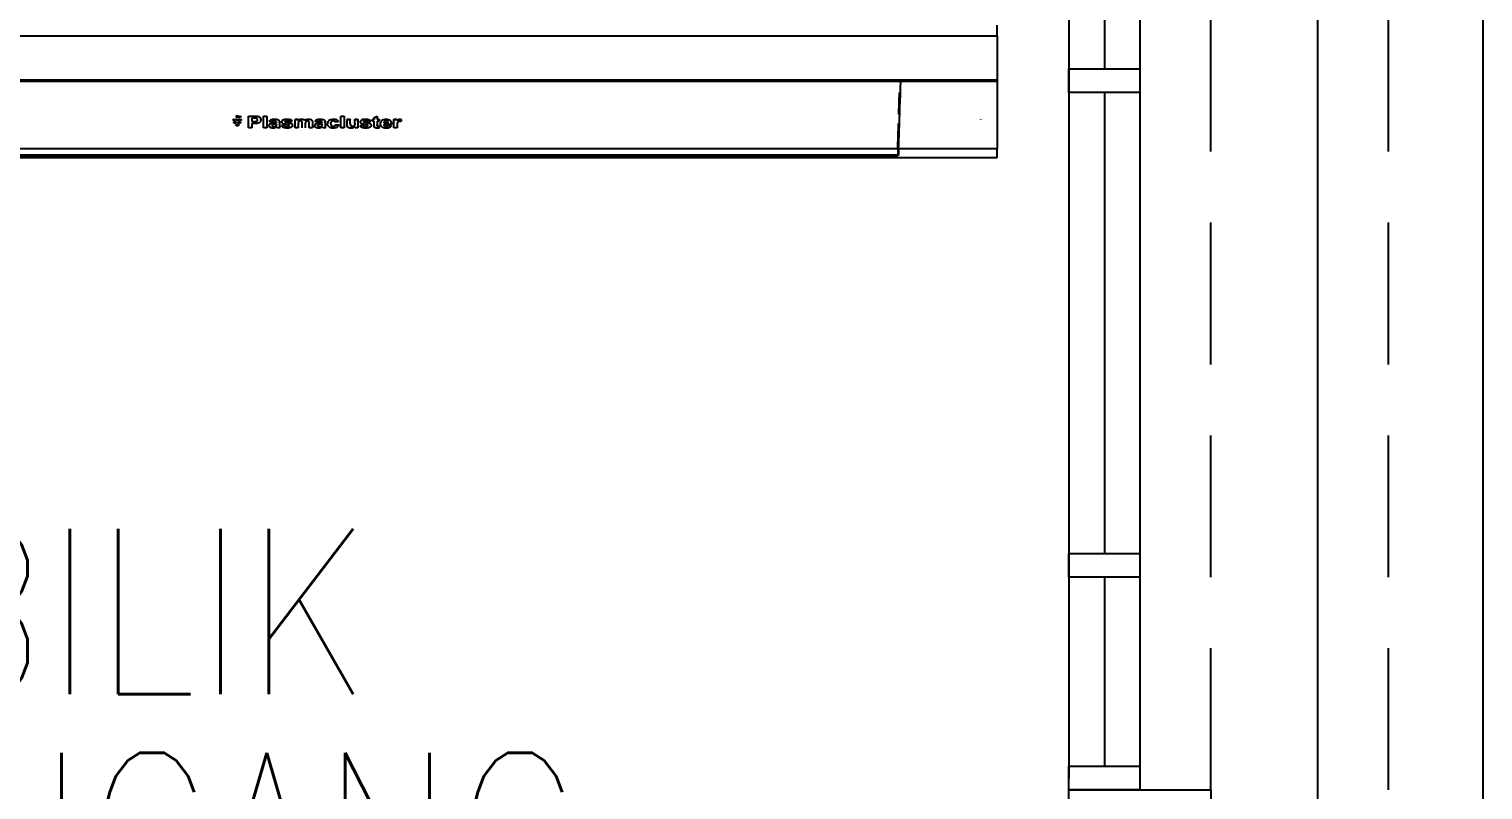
# Model space of a CAD drawing. Header units: inches. Extents: x -86408137 to 595769, y 1041006 to 3160331.
# Drawn here: x 408025 to 411098, y 1085569 to 1087178 of the extents above; entities that cross this region are included whole.
import ezdxf
from ezdxf.enums import TextEntityAlignment as Align

# ---------------------------------------------------------------- set-up
doc = ezdxf.new("R2010")
doc.units = ezdxf.units.IN
doc.header["$MEASUREMENT"] = 0
doc.linetypes.add('HIDDEN', pattern=[0.375, 0.25, -0.125])
for name, color, linetype in [('Edges', 7, 'Continuous'), ('LW', 2, 'Continuous'), ('WALL', 1, 'Continuous'), ('WIN', 9, 'Continuous')]:
    doc.layers.add(name, color=color, linetype=linetype)
doc.layers.add('t3', color=8, linetype='Continuous', lineweight=25)
doc.styles.add('LAILA', font='romans.shx', dxfattribs={"width": 0.85, "height": 350})

# ---------------------------------------------------------------- blocks, each defined once
blk = doc.blocks.new('WIN')
at = {"layer": 'WIN', "color": 1}
for p, q in [((-2479668.1, -915154.6), (-2476718.1, -915154.6)), ((-2479643.1, -915229.6), (-2479243.1, -915229.6)), ((-2479193.1, -915229.6), (-2478218.1, -915229.6)), ((-2478168.1, -915229.6), (-2477193.1, -915229.6)), ((-2477143.1, -915229.6), (-2476743.1, -915229.6)), ((-2479668.1, -915304.6), (-2476718.1, -915304.6))]:
    blk.add_line(p, q, dxfattribs=at)
for points in [[(-2479693.1, -915304.6), (-2479643.1, -915304.6), (-2479643.1, -915154.6), (-2479693.1, -915154.6)], [(-2479243.1, -915304.6), (-2479193.1, -915304.6), (-2479193.1, -915154.6), (-2479243.1, -915154.6)], [(-2478218.1, -915304.6), (-2478168.1, -915304.6), (-2478168.1, -915154.6), (-2478218.1, -915154.6)], [(-2477193.1, -915304.6), (-2477143.1, -915304.6), (-2477143.1, -915154.6), (-2477193.1, -915154.6)], [(-2476743.1, -915304.6), (-2476693.1, -915304.6), (-2476693.1, -915154.6), (-2476743.1, -915154.6)]]:
    blk.add_lwpolyline(points, close=True, dxfattribs=at)
blk = doc.blocks.new('air con')
at = {"layer": 'Edges'}
for p, q in [((152.402, 22.213), (152.402, 22.883)), ((152.402, 22.213), (71.402, 22.213)), ((152.402, 22.213), (152.402, 19.568)), ((152.402, 19.568), (71.402, 19.568)), ((152.402, 19.493), (71.402, 19.493)), ((146.588, 19.085), (146.601, 19.493)), ((152.402, 19.568), (152.402, 19.493)), ((152.402, 19.493), (152.402, 15.42)), ((146.494, 18.035), (146.504, 18.391)), ((146.504, 18.391), (146.514, 18.752)), ((146.514, 18.752), (146.516, 18.813)), ((146.562, 18.299), (146.575, 18.687)), ((146.575, 18.687), (146.588, 19.085)), ((146.479, 17.503), (146.484, 17.685)), ((146.484, 17.685), (146.494, 18.035)), ((146.527, 17.206), (146.538, 17.558)), ((146.538, 17.558), (146.55, 17.923)), ((146.55, 17.923), (146.562, 18.299)), ((106.392, 17.174), (106.394, 17.184)), ((106.395, 17.161), (106.392, 17.174)), ((106.394, 17.184), (106.395, 17.187)), ((106.395, 17.187), (106.401, 17.199)), ((106.401, 17.149), (106.395, 17.161)), ((106.401, 17.199), (106.412, 17.209)), ((106.412, 17.139), (106.401, 17.149)), ((106.412, 17.209), (106.427, 17.217)), ((106.427, 17.131), (106.412, 17.139)), ((106.424, 17.008), (106.427, 17.021)), ((106.427, 16.995), (106.424, 17.008)), ((106.427, 17.217), (106.443, 17.222)), ((106.443, 17.126), (106.427, 17.131)), ((106.427, 17.021), (106.434, 17.033)), ((106.434, 16.983), (106.427, 16.995)), ((106.434, 17.033), (106.445, 17.044)), ((106.445, 16.973), (106.434, 16.983)), ((106.443, 17.222), (106.461, 17.224)), ((106.461, 17.124), (106.443, 17.126)), ((106.445, 17.044), (106.459, 17.051)), ((106.459, 16.965), (106.445, 16.973)), ((106.459, 17.051), (106.475, 17.056)), ((106.475, 16.96), (106.459, 16.965)), ((106.461, 17.224), (106.479, 17.222)), ((106.479, 17.126), (106.461, 17.124)), ((106.475, 17.056), (106.493, 17.058)), ((106.493, 16.958), (106.475, 16.96)), ((106.479, 17.222), (106.495, 17.217)), ((106.495, 17.131), (106.479, 17.126)), ((106.493, 17.058), (106.511, 17.056)), ((106.511, 16.96), (106.493, 16.958)), ((106.495, 17.217), (106.51, 17.209)), ((106.51, 17.139), (106.495, 17.131)), ((106.51, 17.209), (106.521, 17.199)), ((106.521, 17.149), (106.51, 17.139)), ((106.511, 17.056), (106.528, 17.051)), ((106.528, 16.965), (106.511, 16.96)), ((106.521, 17.199), (106.527, 17.187)), ((106.527, 17.161), (106.521, 17.149)), ((106.527, 17.187), (106.528, 17.184)), ((106.53, 17.174), (106.527, 17.161)), ((106.528, 17.184), (106.53, 17.174)), ((106.528, 17.051), (106.542, 17.044)), ((106.542, 16.973), (106.528, 16.965)), ((106.542, 17.044), (106.553, 17.033)), ((106.553, 16.983), (106.542, 16.973)), ((106.553, 17.033), (106.56, 17.021)), ((106.56, 16.995), (106.553, 16.983)), ((106.56, 17.021), (106.562, 17.008)), ((106.562, 17.008), (106.56, 16.995)), ((106.563, 17.174), (106.565, 17.184)), ((106.566, 17.161), (106.563, 17.174)), ((106.565, 17.184), (106.566, 17.187)), ((106.566, 17.187), (106.572, 17.199)), ((106.572, 17.149), (106.566, 17.161)), ((106.57, 16.853), (106.573, 16.866)), ((106.573, 16.84), (106.57, 16.853)), ((106.572, 17.199), (106.583, 17.209)), ((106.583, 17.139), (106.572, 17.149)), ((106.573, 16.866), (106.58, 16.878)), ((106.58, 16.828), (106.573, 16.84)), ((106.58, 16.878), (106.591, 16.889)), ((106.591, 16.818), (106.58, 16.828)), ((106.581, 17.368), (106.616, 17.445)), ((106.626, 17.296), (106.581, 17.368)), ((106.583, 17.209), (106.598, 17.217)), ((106.598, 17.131), (106.583, 17.139)), ((106.591, 16.889), (106.605, 16.897)), ((106.605, 16.81), (106.591, 16.818)), ((106.598, 17.217), (106.614, 17.222)), ((106.614, 17.126), (106.598, 17.131)), ((106.605, 16.897), (106.621, 16.902)), ((106.621, 16.805), (106.605, 16.81)), ((106.614, 17.222), (106.632, 17.224)), ((106.632, 17.124), (106.614, 17.126)), ((106.616, 17.445), (106.65, 17.368)), ((106.626, 17.296), (106.616, 17.445)), ((106.621, 16.902), (106.639, 16.903)), ((106.639, 16.803), (106.621, 16.805)), ((106.65, 17.368), (106.626, 17.296)), ((106.632, 17.224), (106.65, 17.222)), ((106.65, 17.126), (106.632, 17.124)), ((106.639, 16.903), (106.657, 16.902)), ((106.657, 16.805), (106.639, 16.803)), ((106.65, 17.222), (106.666, 17.217)), ((106.666, 17.131), (106.65, 17.126)), ((106.657, 16.902), (106.674, 16.897)), ((106.674, 16.81), (106.657, 16.805)), ((106.666, 17.217), (106.681, 17.209)), ((106.681, 17.139), (106.666, 17.131)), ((106.674, 16.897), (106.688, 16.889)), ((106.688, 16.818), (106.674, 16.81)), ((106.681, 17.209), (106.692, 17.199)), ((106.692, 17.149), (106.681, 17.139)), ((106.688, 16.889), (106.699, 16.878)), ((106.699, 16.828), (106.688, 16.818)), ((106.692, 17.199), (106.698, 17.187)), ((106.698, 17.161), (106.692, 17.149)), ((106.694, 17.008), (106.697, 17.021)), ((106.697, 16.995), (106.694, 17.008)), ((106.695, 17.356), (106.696, 17.363)), ((106.696, 17.347), (106.695, 17.356)), ((106.696, 17.363), (106.699, 17.371)), ((106.699, 17.339), (106.696, 17.347)), ((106.697, 17.021), (106.704, 17.033)), ((106.704, 16.983), (106.697, 16.995)), ((106.698, 17.187), (106.699, 17.184)), ((106.701, 17.174), (106.698, 17.161)), ((106.699, 17.371), (106.705, 17.377)), ((106.705, 17.333), (106.699, 17.339)), ((106.699, 17.184), (106.701, 17.174)), ((106.699, 16.878), (106.706, 16.866)), ((106.706, 16.84), (106.699, 16.828)), ((106.704, 17.033), (106.715, 17.044)), ((106.715, 16.973), (106.704, 16.983)), ((106.705, 17.377), (106.712, 17.382)), ((106.713, 17.328), (106.705, 17.333)), ((106.706, 16.866), (106.708, 16.853)), ((106.708, 16.853), (106.706, 16.84)), ((106.712, 17.382), (106.721, 17.384)), ((106.722, 17.326), (106.713, 17.328)), ((106.715, 17.363), (106.714, 17.355)), ((106.714, 17.355), (106.715, 17.347)), ((106.717, 17.366), (106.715, 17.363)), ((106.715, 17.347), (106.717, 17.344)), ((106.715, 17.044), (106.729, 17.051)), ((106.729, 16.965), (106.715, 16.973)), ((106.719, 17.368), (106.717, 17.366)), ((106.717, 17.344), (106.719, 17.342)), ((106.725, 17.372), (106.719, 17.368)), ((106.719, 17.342), (106.725, 17.338)), ((106.721, 17.384), (106.731, 17.385)), ((106.731, 17.325), (106.722, 17.326)), ((106.731, 17.373), (106.725, 17.372)), ((106.725, 17.338), (106.731, 17.337)), ((106.729, 17.051), (106.745, 17.056)), ((106.745, 16.96), (106.729, 16.965)), ((106.731, 17.385), (106.739, 17.385)), ((106.735, 17.373), (106.731, 17.373)), ((106.731, 17.337), (106.735, 17.338)), ((106.739, 17.325), (106.731, 17.325)), ((106.738, 17.372), (106.735, 17.373)), ((106.735, 17.338), (106.738, 17.338)), ((106.744, 17.368), (106.738, 17.372)), ((106.738, 17.338), (106.744, 17.342)), ((106.739, 17.385), (106.746, 17.383)), ((106.746, 17.327), (106.739, 17.325)), ((106.741, 17.174), (106.742, 17.184)), ((106.743, 17.161), (106.741, 17.174)), ((106.742, 17.184), (106.743, 17.187)), ((106.743, 17.187), (106.75, 17.199)), ((106.75, 17.149), (106.743, 17.161)), ((106.746, 17.366), (106.744, 17.368)), ((106.744, 17.342), (106.746, 17.344)), ((106.745, 17.056), (106.763, 17.058)), ((106.763, 16.958), (106.745, 16.96)), ((106.746, 17.383), (106.752, 17.381)), ((106.747, 17.363), (106.746, 17.366)), ((106.746, 17.344), (106.747, 17.347)), ((106.752, 17.33), (106.746, 17.327)), ((106.749, 17.355), (106.747, 17.363)), ((106.747, 17.347), (106.749, 17.355)), ((106.75, 17.199), (106.761, 17.209)), ((106.761, 17.139), (106.75, 17.149)), ((106.752, 17.381), (106.758, 17.377)), ((106.758, 17.333), (106.752, 17.33)), ((106.758, 17.377), (106.762, 17.372)), ((106.762, 17.338), (106.758, 17.333)), ((106.761, 17.209), (106.775, 17.217)), ((106.775, 17.131), (106.761, 17.139)), ((106.762, 17.372), (106.766, 17.367)), ((106.766, 17.343), (106.762, 17.338)), ((106.763, 17.058), (106.781, 17.056)), ((106.781, 16.96), (106.763, 16.958)), ((106.766, 17.367), (106.767, 17.361)), ((106.767, 17.349), (106.766, 17.343)), ((106.767, 17.361), (106.768, 17.355)), ((106.768, 17.355), (106.767, 17.349)), ((106.775, 17.217), (106.792, 17.222)), ((106.792, 17.126), (106.775, 17.131)), ((106.781, 17.056), (106.798, 17.051)), ((106.798, 16.965), (106.781, 16.96)), ((106.783, 17.326), (106.783, 17.384)), ((106.783, 17.384), (106.8, 17.384)), ((106.802, 17.326), (106.783, 17.326)), ((106.792, 17.222), (106.809, 17.224)), ((106.809, 17.124), (106.792, 17.126)), ((106.798, 17.051), (106.812, 17.044)), ((106.812, 16.973), (106.798, 16.965)), ((106.8, 17.384), (106.8, 17.376)), ((106.8, 17.376), (106.805, 17.38)), ((106.803, 17.366), (106.802, 17.361)), ((106.802, 17.361), (106.802, 17.352)), ((106.802, 17.352), (106.802, 17.326)), ((106.805, 17.369), (106.803, 17.366)), ((106.805, 17.38), (106.811, 17.383)), ((106.808, 17.371), (106.805, 17.369)), ((106.813, 17.373), (106.808, 17.371)), ((106.809, 17.224), (106.827, 17.222)), ((106.827, 17.126), (106.809, 17.124)), ((106.811, 17.383), (106.817, 17.385)), ((106.812, 17.044), (106.823, 17.033)), ((106.823, 16.983), (106.812, 16.973)), ((106.817, 17.374), (106.813, 17.373)), ((106.817, 17.385), (106.824, 17.385)), ((106.821, 17.373), (106.817, 17.374)), ((106.824, 17.372), (106.821, 17.373)), ((106.823, 17.033), (106.83, 17.021)), ((106.83, 16.995), (106.823, 16.983)), ((106.824, 17.385), (106.83, 17.385)), ((106.826, 17.37), (106.824, 17.372)), ((106.828, 17.368), (106.826, 17.37)), ((106.827, 17.222), (106.844, 17.217)), ((106.844, 17.131), (106.827, 17.126)), ((106.829, 17.363), (106.828, 17.368)), ((106.829, 17.356), (106.829, 17.363)), ((106.829, 17.326), (106.829, 17.356)), ((106.848, 17.326), (106.829, 17.326)), ((106.83, 17.385), (106.835, 17.384)), ((106.83, 17.021), (106.832, 17.008)), ((106.832, 17.008), (106.83, 16.995)), ((106.835, 17.384), (106.84, 17.381)), ((106.84, 17.381), (106.843, 17.379)), ((106.843, 17.379), (106.845, 17.376)), ((106.844, 17.217), (106.858, 17.209)), ((106.858, 17.139), (106.844, 17.131)), ((106.845, 17.376), (106.847, 17.372)), ((106.847, 17.372), (106.848, 17.362)), ((106.848, 17.362), (106.848, 17.326)), ((106.858, 17.209), (106.869, 17.199)), ((106.869, 17.149), (106.858, 17.139)), ((106.869, 17.199), (106.876, 17.187)), ((106.876, 17.161), (106.869, 17.149)), ((106.876, 17.187), (106.876, 17.184)), ((106.876, 17.184), (106.878, 17.174)), ((106.878, 17.174), (106.876, 17.161)), ((107.302, 17.402), (107.621, 17.402)), ((107.302, 17.402), (107.302, 17.396)), ((107.302, 17.396), (107.621, 17.396)), ((107.302, 16.682), (107.302, 17.396)), ((107.501, 16.682), (107.302, 16.682)), ((107.597, 17.275), (107.501, 17.275)), ((107.501, 17.275), (107.501, 17.079)), ((107.501, 17.079), (107.609, 17.079)), ((107.501, 17.079), (107.501, 17.072)), ((107.501, 17.072), (107.609, 17.072)), ((107.63, 16.951), (107.501, 16.951)), ((107.501, 16.951), (107.501, 16.682)), ((107.739, 17.27), (107.597, 17.275)), ((107.609, 17.079), (107.707, 17.082)), ((107.609, 17.072), (107.707, 17.075)), ((107.621, 17.402), (107.77, 17.4)), ((107.621, 17.396), (107.77, 17.393)), ((107.749, 16.954), (107.63, 16.951)), ((107.707, 17.082), (107.766, 17.09)), ((107.707, 17.075), (107.766, 17.083)), ((107.707, 17.082), (107.707, 17.075)), ((107.784, 17.259), (107.739, 17.27)), ((107.836, 16.961), (107.749, 16.954)), ((107.766, 17.09), (107.802, 17.105)), ((107.766, 17.083), (107.802, 17.098)), ((107.766, 17.09), (107.766, 17.083)), ((107.77, 17.4), (107.857, 17.392)), ((107.77, 17.393), (107.857, 17.385)), ((107.819, 17.238), (107.784, 17.259)), ((107.802, 17.105), (107.828, 17.125)), ((107.802, 17.098), (107.828, 17.119)), ((107.802, 17.105), (107.802, 17.098)), ((107.843, 17.21), (107.819, 17.238)), ((107.838, 17.14), (107.828, 17.125)), ((107.828, 17.125), (107.828, 17.119)), ((107.888, 16.974), (107.836, 16.961)), ((107.838, 17.14), (107.845, 17.144)), ((107.85, 17.177), (107.843, 17.21)), ((107.844, 17.15), (107.847, 17.162)), ((107.844, 17.15), (107.845, 17.144)), ((107.847, 17.162), (107.85, 17.177)), ((107.857, 17.392), (107.934, 17.366)), ((107.857, 17.385), (107.934, 17.359)), ((107.939, 16.995), (107.888, 16.974)), ((107.934, 17.366), (107.998, 17.322)), ((107.934, 17.359), (107.998, 17.315)), ((107.985, 17.025), (107.939, 16.995)), ((108.022, 17.065), (107.985, 17.025)), ((107.998, 17.322), (108.023, 17.293)), ((107.998, 17.322), (107.998, 17.315)), ((107.998, 17.315), (108.023, 17.286)), ((108.047, 17.115), (108.022, 17.065)), ((108.023, 17.293), (108.023, 17.286)), ((108.023, 17.286), (108.041, 17.26)), ((108.041, 17.26), (108.041, 17.253)), ((108.041, 17.253), (108.052, 17.223)), ((108.055, 17.176), (108.047, 17.115)), ((108.052, 17.223), (108.052, 17.217)), ((108.052, 17.217), (108.055, 17.183)), ((108.055, 17.18), (108.055, 17.183)), ((108.055, 17.176), (108.055, 17.183)), ((108.055, 17.18), (108.055, 17.176)), ((108.217, 17.402), (108.405, 17.402)), ((108.217, 17.402), (108.217, 17.396)), ((108.217, 17.396), (108.405, 17.396)), ((108.217, 16.682), (108.217, 17.396)), ((108.405, 16.682), (108.217, 16.682)), ((108.405, 17.402), (108.405, 17.396)), ((108.405, 17.396), (108.405, 16.682)), ((108.556, 16.871), (108.549, 16.83)), ((108.549, 16.825), (108.549, 16.83)), ((108.553, 16.791), (108.549, 16.825)), ((108.565, 16.762), (108.553, 16.791)), ((108.574, 16.901), (108.556, 16.871)), ((108.585, 16.737), (108.565, 16.762)), ((108.568, 17.07), (108.602, 17.127)), ((108.568, 17.07), (108.568, 17.063)), ((108.739, 17.041), (108.568, 17.063)), ((108.574, 16.901), (108.578, 16.908)), ((108.574, 16.901), (108.578, 16.901)), ((108.612, 16.938), (108.578, 16.908)), ((108.578, 16.901), (108.612, 16.931)), ((108.578, 16.908), (108.578, 16.901)), ((108.612, 16.713), (108.585, 16.737)), ((108.602, 17.127), (108.608, 17.136)), ((108.602, 17.127), (108.608, 17.129)), ((108.635, 17.161), (108.608, 17.136)), ((108.608, 17.129), (108.635, 17.154)), ((108.608, 17.136), (108.608, 17.129)), ((108.612, 16.938), (108.659, 16.961)), ((108.612, 16.931), (108.659, 16.954)), ((108.612, 16.938), (108.612, 16.931)), ((108.647, 16.694), (108.612, 16.713)), ((108.668, 17.181), (108.635, 17.161)), ((108.635, 17.154), (108.668, 17.175)), ((108.635, 17.161), (108.635, 17.154)), ((108.687, 16.681), (108.647, 16.694)), ((108.722, 16.978), (108.659, 16.961)), ((108.659, 16.954), (108.722, 16.971)), ((108.659, 16.961), (108.659, 16.954)), ((108.668, 17.181), (108.707, 17.197)), ((108.668, 17.175), (108.707, 17.19)), ((108.668, 17.181), (108.668, 17.175)), ((108.734, 16.673), (108.687, 16.681)), ((108.707, 17.197), (108.755, 17.208)), ((108.707, 17.19), (108.755, 17.202)), ((108.707, 17.197), (108.707, 17.19)), ((108.809, 16.992), (108.722, 16.978)), ((108.722, 16.971), (108.809, 16.986)), ((108.722, 16.978), (108.722, 16.971)), ((108.786, 16.67), (108.734, 16.673)), ((108.738, 16.84), (108.737, 16.837)), ((108.737, 16.837), (108.74, 16.835)), ((108.747, 16.864), (108.738, 16.84)), ((108.74, 16.835), (108.738, 16.84)), ((108.76, 17.072), (108.739, 17.041)), ((108.74, 16.835), (108.745, 16.817)), ((108.767, 16.794), (108.745, 16.817)), ((108.745, 16.817), (108.745, 16.81)), ((108.745, 16.81), (108.767, 16.787)), ((108.774, 16.885), (108.747, 16.864)), ((108.755, 17.208), (108.877, 17.217)), ((108.755, 17.202), (108.877, 17.211)), ((108.755, 17.208), (108.755, 17.202)), ((108.785, 17.091), (108.76, 17.072)), ((108.767, 16.794), (108.8, 16.779)), ((108.767, 16.794), (108.767, 16.787)), ((108.767, 16.787), (108.8, 16.772)), ((108.812, 16.897), (108.774, 16.885)), ((108.819, 17.102), (108.785, 17.091)), ((108.846, 16.674), (108.786, 16.67)), ((108.8, 16.779), (108.842, 16.773)), ((108.8, 16.779), (108.8, 16.772)), ((108.8, 16.772), (108.842, 16.767)), ((108.809, 16.992), (108.92, 17.01)), ((108.809, 16.986), (108.92, 17.003)), ((108.877, 16.909), (108.812, 16.897)), ((108.864, 17.106), (108.819, 17.102)), ((108.842, 16.773), (108.892, 16.779)), ((108.842, 16.767), (108.892, 16.773)), ((108.842, 16.773), (108.842, 16.767)), ((108.903, 16.687), (108.846, 16.674)), ((108.926, 17.102), (108.864, 17.106)), ((108.877, 17.217), (108.987, 17.212)), ((108.877, 17.211), (108.987, 17.205)), ((108.992, 16.93), (108.877, 16.909)), ((108.892, 16.779), (108.939, 16.798)), ((108.892, 16.773), (108.939, 16.791)), ((108.892, 16.779), (108.892, 16.773)), ((108.956, 16.708), (108.903, 16.687)), ((108.92, 17.01), (108.992, 17.026)), ((108.92, 17.003), (108.992, 17.019)), ((108.965, 17.089), (108.926, 17.102)), ((108.939, 16.798), (108.968, 16.818)), ((108.939, 16.791), (108.968, 16.811)), ((108.939, 16.798), (108.939, 16.791)), ((109.006, 16.738), (108.956, 16.708)), ((108.985, 17.067), (108.965, 17.089)), ((108.98, 16.836), (108.968, 16.818)), ((108.968, 16.818), (108.968, 16.811)), ((108.98, 16.836), (108.984, 16.843)), ((108.98, 16.836), (108.984, 16.836)), ((108.992, 16.91), (108.984, 16.843)), ((108.984, 16.836), (108.984, 16.843)), ((108.992, 17.033), (108.985, 17.067)), ((108.987, 17.212), (109.065, 17.196)), ((108.987, 17.205), (109.065, 17.189)), ((108.992, 17.026), (108.992, 17.033)), ((108.992, 17.026), (108.992, 17.019)), ((108.992, 16.91), (108.992, 16.93)), ((109.013, 16.722), (109.006, 16.738)), ((109.031, 16.682), (109.013, 16.722)), ((109.218, 16.682), (109.031, 16.682)), ((109.065, 17.196), (109.065, 17.189)), ((109.065, 17.196), (109.117, 17.171)), ((109.065, 17.189), (109.117, 17.164)), ((109.117, 17.171), (109.117, 17.164)), ((109.117, 17.171), (109.152, 17.141)), ((109.117, 17.164), (109.152, 17.134)), ((109.152, 17.141), (109.152, 17.134)), ((109.157, 17.127), (109.152, 17.141)), ((109.152, 17.134), (109.157, 17.127)), ((109.17, 17.093), (109.157, 17.127)), ((109.17, 17.087), (109.17, 17.093)), ((109.173, 17.063), (109.17, 17.087)), ((109.173, 17.063), (109.176, 17.03)), ((109.177, 17.017), (109.175, 16.852)), ((109.176, 16.848), (109.175, 16.852)), ((109.177, 17.017), (109.176, 17.03)), ((109.176, 16.848), (109.184, 16.758)), ((109.184, 16.751), (109.184, 16.758)), ((109.218, 16.689), (109.184, 16.751)), ((109.218, 16.689), (109.218, 16.682)), ((109.485, 16.857), (109.296, 16.836)), ((109.296, 16.829), (109.485, 16.85)), ((109.296, 16.836), (109.296, 16.829)), ((109.313, 16.794), (109.296, 16.829)), ((109.337, 16.763), (109.313, 16.794)), ((109.322, 17.059), (109.323, 17.066)), ((109.322, 17.052), (109.322, 17.059)), ((109.328, 17.017), (109.322, 17.052)), ((109.323, 17.066), (109.327, 17.084)), ((109.327, 17.091), (109.341, 17.114)), ((109.327, 17.091), (109.327, 17.084)), ((109.343, 16.985), (109.328, 17.017)), ((109.368, 16.736), (109.337, 16.763)), ((109.363, 17.147), (109.341, 17.121)), ((109.341, 17.114), (109.363, 17.141)), ((109.341, 17.121), (109.341, 17.114)), ((109.37, 16.958), (109.343, 16.985)), ((109.395, 17.172), (109.363, 17.147)), ((109.363, 17.141), (109.395, 17.165)), ((109.363, 17.147), (109.363, 17.141)), ((109.407, 16.713), (109.368, 16.736)), ((109.407, 16.935), (109.37, 16.958)), ((109.395, 17.172), (109.437, 17.192)), ((109.395, 17.165), (109.437, 17.185)), ((109.395, 17.172), (109.395, 17.165)), ((109.51, 16.904), (109.407, 16.935)), ((109.453, 16.694), (109.407, 16.713)), ((109.437, 17.192), (109.489, 17.206)), ((109.437, 17.185), (109.489, 17.199)), ((109.437, 17.192), (109.437, 17.185)), ((109.507, 16.681), (109.453, 16.694)), ((109.485, 16.857), (109.485, 16.85)), ((109.494, 16.841), (109.485, 16.857)), ((109.485, 16.85), (109.494, 16.841)), ((109.489, 17.206), (109.55, 17.215)), ((109.489, 17.199), (109.55, 17.208)), ((109.489, 17.206), (109.489, 17.199)), ((109.494, 16.841), (109.504, 16.822)), ((109.499, 17.073), (109.497, 17.069)), ((109.497, 17.069), (109.501, 17.066)), ((109.503, 17.085), (109.499, 17.073)), ((109.501, 17.066), (109.499, 17.073)), ((109.501, 17.066), (109.502, 17.063)), ((109.502, 17.063), (109.502, 17.056)), ((109.516, 17.051), (109.502, 17.063)), ((109.502, 17.056), (109.516, 17.045)), ((109.519, 17.097), (109.503, 17.085)), ((109.504, 16.822), (109.534, 16.797)), ((109.504, 16.822), (109.504, 16.815)), ((109.504, 16.815), (109.534, 16.79)), ((109.569, 16.673), (109.507, 16.681)), ((109.696, 16.869), (109.51, 16.904)), ((109.516, 17.051), (109.516, 17.045)), ((109.573, 17.035), (109.516, 17.051)), ((109.516, 17.045), (109.573, 17.028)), ((109.562, 17.108), (109.519, 17.097)), ((109.534, 16.797), (109.578, 16.781)), ((109.534, 16.797), (109.534, 16.79)), ((109.534, 16.79), (109.578, 16.774)), ((109.55, 17.215), (109.622, 17.217)), ((109.55, 17.215), (109.55, 17.208)), ((109.55, 17.208), (109.622, 17.211)), ((109.625, 17.112), (109.562, 17.108)), ((109.637, 16.67), (109.569, 16.673)), ((109.573, 17.035), (109.692, 17.013)), ((109.573, 17.028), (109.692, 17.006)), ((109.578, 16.781), (109.637, 16.776)), ((109.578, 16.781), (109.578, 16.774)), ((109.578, 16.774), (109.637, 16.769)), ((109.622, 17.217), (109.749, 17.209)), ((109.622, 17.211), (109.749, 17.202)), ((109.678, 17.108), (109.625, 17.112)), ((109.637, 16.776), (109.702, 16.781)), ((109.637, 16.776), (109.637, 16.769)), ((109.637, 16.769), (109.702, 16.774)), ((109.713, 16.673), (109.637, 16.67)), ((109.716, 17.096), (109.678, 17.108)), ((109.692, 17.013), (109.82, 16.985)), ((109.692, 17.006), (109.82, 16.978)), ((109.759, 16.851), (109.696, 16.869)), ((109.702, 16.781), (109.747, 16.795)), ((109.702, 16.774), (109.747, 16.788)), ((109.702, 16.781), (109.702, 16.774)), ((109.778, 16.683), (109.713, 16.673)), ((109.743, 17.077), (109.716, 17.096)), ((109.76, 17.05), (109.743, 17.077)), ((109.747, 16.795), (109.766, 16.811)), ((109.747, 16.788), (109.766, 16.804)), ((109.747, 16.795), (109.747, 16.788)), ((109.749, 17.209), (109.799, 17.198)), ((109.749, 17.202), (109.799, 17.191)), ((109.769, 16.839), (109.759, 16.851)), ((109.937, 17.074), (109.76, 17.05)), ((109.766, 16.811), (109.772, 16.825)), ((109.766, 16.811), (109.766, 16.804)), ((109.772, 16.825), (109.769, 16.839)), ((109.834, 16.699), (109.778, 16.683)), ((109.799, 17.198), (109.839, 17.183)), ((109.799, 17.198), (109.799, 17.191)), ((109.799, 17.191), (109.839, 17.176)), ((109.82, 16.985), (109.902, 16.952)), ((109.82, 16.978), (109.902, 16.945)), ((109.88, 16.721), (109.834, 16.699)), ((109.839, 17.183), (109.839, 17.176)), ((109.872, 17.163), (109.839, 17.183)), ((109.839, 17.176), (109.872, 17.157)), ((109.872, 17.163), (109.872, 17.157)), ((109.872, 17.163), (109.899, 17.14)), ((109.872, 17.157), (109.899, 17.133)), ((109.915, 16.748), (109.88, 16.721)), ((109.899, 17.14), (109.899, 17.133)), ((109.907, 17.128), (109.899, 17.14)), ((109.899, 17.133), (109.907, 17.128)), ((109.902, 16.952), (109.928, 16.932)), ((109.902, 16.952), (109.902, 16.945)), ((109.902, 16.945), (109.928, 16.925)), ((109.937, 17.081), (109.907, 17.128)), ((109.941, 16.777), (109.915, 16.748)), ((109.928, 16.932), (109.928, 16.925)), ((109.936, 16.922), (109.928, 16.925)), ((109.936, 16.922), (109.947, 16.908)), ((109.937, 17.081), (109.937, 17.074)), ((109.956, 16.809), (109.941, 16.777)), ((109.947, 16.908), (109.947, 16.901)), ((109.95, 16.9), (109.947, 16.901)), ((109.958, 16.881), (109.95, 16.9)), ((109.961, 16.844), (109.956, 16.809)), ((109.958, 16.881), (109.958, 16.874)), ((109.96, 16.865), (109.958, 16.874)), ((109.961, 16.85), (109.96, 16.865)), ((109.961, 16.847), (109.961, 16.85)), ((109.961, 16.844), (109.961, 16.85)), ((109.961, 16.847), (109.961, 16.844)), ((110.112, 17.206), (110.286, 17.206)), ((110.112, 17.206), (110.112, 17.199)), ((110.112, 17.199), (110.286, 17.199)), ((110.112, 16.682), (110.112, 17.199)), ((110.301, 16.682), (110.112, 16.682)), ((110.286, 17.206), (110.286, 17.199)), ((110.286, 17.199), (110.286, 17.135)), ((110.286, 17.128), (110.335, 17.164)), ((110.286, 17.135), (110.296, 17.142)), ((110.286, 17.135), (110.286, 17.128)), ((110.335, 17.171), (110.296, 17.142)), ((110.305, 16.997), (110.301, 16.933)), ((110.301, 16.933), (110.301, 16.682)), ((110.316, 17.04), (110.305, 16.997)), ((110.336, 17.068), (110.316, 17.04)), ((110.388, 17.197), (110.335, 17.171)), ((110.335, 17.164), (110.388, 17.19)), ((110.335, 17.171), (110.335, 17.164)), ((110.366, 17.089), (110.336, 17.068)), ((110.403, 17.102), (110.366, 17.089)), ((110.388, 17.197), (110.446, 17.212)), ((110.388, 17.19), (110.446, 17.205)), ((110.388, 17.197), (110.388, 17.19)), ((110.444, 17.106), (110.403, 17.102)), ((110.477, 17.103), (110.444, 17.106)), ((110.446, 17.212), (110.508, 17.217)), ((110.446, 17.212), (110.446, 17.205)), ((110.446, 17.205), (110.508, 17.211)), ((110.502, 17.095), (110.477, 17.103)), ((110.52, 17.082), (110.502, 17.095)), ((110.508, 17.217), (110.572, 17.212)), ((110.508, 17.217), (110.508, 17.211)), ((110.508, 17.211), (110.572, 17.205)), ((110.533, 17.063), (110.52, 17.082)), ((110.54, 17.027), (110.533, 17.063)), ((110.543, 16.965), (110.54, 17.027)), ((110.543, 16.682), (110.543, 16.965)), ((110.572, 17.212), (110.627, 17.197)), ((110.572, 17.212), (110.572, 17.205)), ((110.572, 17.205), (110.627, 17.19)), ((110.627, 17.197), (110.627, 17.19)), ((110.673, 17.171), (110.627, 17.197)), ((110.627, 17.19), (110.673, 17.164)), ((110.673, 17.171), (110.673, 17.164)), ((110.673, 17.171), (110.709, 17.135)), ((110.673, 17.164), (110.709, 17.128)), ((110.709, 17.128), (110.758, 17.164)), ((110.709, 17.135), (110.719, 17.143)), ((110.709, 17.135), (110.709, 17.128)), ((110.758, 17.171), (110.719, 17.143)), ((110.735, 16.993), (110.731, 16.93)), ((110.731, 16.93), (110.731, 16.682)), ((110.747, 17.037), (110.735, 16.993)), ((110.767, 17.067), (110.747, 17.037)), ((110.758, 17.171), (110.811, 17.197)), ((110.758, 17.164), (110.811, 17.19)), ((110.758, 17.171), (110.758, 17.164)), ((110.797, 17.088), (110.767, 17.067)), ((110.833, 17.101), (110.797, 17.088)), ((110.811, 17.197), (110.867, 17.212)), ((110.811, 17.19), (110.867, 17.205)), ((110.811, 17.197), (110.811, 17.19)), ((110.872, 17.106), (110.833, 17.101)), ((110.867, 17.212), (110.927, 17.217)), ((110.867, 17.212), (110.867, 17.205)), ((110.867, 17.205), (110.927, 17.211)), ((110.919, 17.099), (110.872, 17.106)), ((110.952, 17.077), (110.919, 17.099)), ((110.927, 17.217), (110.999, 17.212)), ((110.927, 17.217), (110.927, 17.211)), ((110.927, 17.211), (110.999, 17.205)), ((110.967, 17.041), (110.952, 17.077)), ((110.971, 16.977), (110.967, 17.041)), ((110.971, 16.682), (110.971, 16.977)), ((111.16, 16.682), (110.971, 16.682)), ((110.999, 17.212), (111.059, 17.194)), ((110.999, 17.212), (110.999, 17.205)), ((110.999, 17.205), (111.059, 17.187)), ((111.059, 17.194), (111.059, 17.187)), ((111.059, 17.187), (111.107, 17.159)), ((111.107, 17.166), (111.077, 17.184)), ((111.107, 17.166), (111.107, 17.159)), ((111.107, 17.166), (111.141, 17.126)), ((111.107, 17.159), (111.141, 17.119)), ((111.141, 17.126), (111.141, 17.119)), ((111.155, 17.083), (111.141, 17.119)), ((111.155, 17.083), (111.155, 17.076)), ((111.156, 17.069), (111.155, 17.076)), ((111.156, 17.069), (111.16, 17.019)), ((111.16, 17.019), (111.16, 16.682)), ((111.305, 16.871), (111.298, 16.83)), ((111.298, 16.83), (111.298, 16.823)), ((111.302, 16.791), (111.298, 16.823)), ((111.314, 16.762), (111.302, 16.791)), ((111.321, 16.898), (111.305, 16.871)), ((111.334, 16.737), (111.314, 16.762)), ((111.357, 17.136), (111.318, 17.07)), ((111.318, 17.07), (111.357, 17.129)), ((111.318, 17.07), (111.318, 17.063)), ((111.489, 17.041), (111.318, 17.063)), ((111.321, 16.898), (111.327, 16.901)), ((111.362, 16.938), (111.327, 16.908)), ((111.327, 16.901), (111.362, 16.931)), ((111.327, 16.908), (111.327, 16.901)), ((111.362, 16.713), (111.334, 16.737)), ((111.384, 17.161), (111.357, 17.136)), ((111.357, 17.129), (111.384, 17.154)), ((111.357, 17.136), (111.357, 17.129)), ((111.362, 16.938), (111.408, 16.961)), ((111.362, 16.931), (111.408, 16.954)), ((111.362, 16.938), (111.362, 16.931)), ((111.396, 16.694), (111.362, 16.713)), ((111.417, 17.181), (111.384, 17.161)), ((111.384, 17.154), (111.417, 17.175)), ((111.384, 17.161), (111.384, 17.154)), ((111.437, 16.681), (111.396, 16.694)), ((111.408, 16.961), (111.471, 16.978)), ((111.408, 16.954), (111.471, 16.971)), ((111.408, 16.961), (111.408, 16.954)), ((111.417, 17.181), (111.456, 17.197)), ((111.417, 17.175), (111.456, 17.19)), ((111.417, 17.181), (111.417, 17.175)), ((111.483, 16.673), (111.437, 16.681)), ((111.456, 17.197), (111.504, 17.208)), ((111.456, 17.19), (111.504, 17.202)), ((111.456, 17.197), (111.456, 17.19)), ((111.558, 16.992), (111.471, 16.978)), ((111.471, 16.971), (111.558, 16.986)), ((111.471, 16.978), (111.471, 16.971)), ((111.535, 16.67), (111.483, 16.673)), ((111.487, 16.837), (111.496, 16.864)), ((111.494, 16.817), (111.487, 16.837)), ((111.509, 17.072), (111.489, 17.041)), ((111.516, 16.794), (111.494, 16.817)), ((111.494, 16.817), (111.494, 16.81)), ((111.494, 16.81), (111.516, 16.787)), ((111.523, 16.885), (111.496, 16.864)), ((111.504, 17.208), (111.626, 17.217)), ((111.504, 17.202), (111.626, 17.211)), ((111.504, 17.208), (111.504, 17.202)), ((111.534, 17.091), (111.509, 17.072)), ((111.516, 16.794), (111.55, 16.779)), ((111.516, 16.794), (111.516, 16.787)), ((111.516, 16.787), (111.55, 16.772)), ((111.561, 16.897), (111.523, 16.885)), ((111.568, 17.102), (111.534, 17.091)), ((111.595, 16.674), (111.535, 16.67)), ((111.55, 16.779), (111.591, 16.773)), ((111.55, 16.779), (111.55, 16.772)), ((111.55, 16.772), (111.591, 16.767)), ((111.67, 17.01), (111.558, 16.992)), ((111.558, 16.986), (111.67, 17.003)), ((111.626, 16.909), (111.561, 16.897)), ((111.613, 17.106), (111.568, 17.102)), ((111.591, 16.773), (111.641, 16.779)), ((111.591, 16.767), (111.641, 16.773)), ((111.591, 16.773), (111.591, 16.767)), ((111.652, 16.687), (111.595, 16.674)), ((111.675, 17.102), (111.613, 17.106)), ((111.626, 17.217), (111.736, 17.212)), ((111.626, 17.211), (111.736, 17.205)), ((111.741, 16.93), (111.626, 16.909)), ((111.641, 16.779), (111.688, 16.798)), ((111.641, 16.773), (111.688, 16.791)), ((111.641, 16.779), (111.641, 16.773)), ((111.706, 16.708), (111.652, 16.687)), ((111.67, 17.01), (111.741, 17.026)), ((111.67, 17.003), (111.741, 17.019)), ((111.714, 17.089), (111.675, 17.102)), ((111.688, 16.798), (111.717, 16.818)), ((111.688, 16.791), (111.717, 16.811)), ((111.688, 16.798), (111.688, 16.791)), ((111.756, 16.738), (111.706, 16.708)), ((111.734, 17.067), (111.714, 17.089)), ((111.717, 16.818), (111.733, 16.836)), ((111.717, 16.818), (111.717, 16.811)), ((111.741, 16.91), (111.733, 16.843)), ((111.733, 16.843), (111.733, 16.836)), ((111.741, 17.033), (111.734, 17.067)), ((111.736, 17.212), (111.814, 17.196)), ((111.736, 17.205), (111.814, 17.189)), ((111.741, 17.026), (111.741, 17.033)), ((111.741, 17.026), (111.741, 17.019)), ((111.741, 16.91), (111.741, 16.93)), ((111.762, 16.722), (111.756, 16.738)), ((111.78, 16.682), (111.762, 16.722)), ((111.967, 16.682), (111.78, 16.682)), ((111.814, 17.196), (111.814, 17.189)), ((111.814, 17.196), (111.866, 17.171)), ((111.814, 17.189), (111.866, 17.164)), ((111.866, 17.171), (111.866, 17.164)), ((111.866, 17.171), (111.901, 17.141)), ((111.866, 17.164), (111.901, 17.134)), ((111.901, 17.141), (111.901, 17.134)), ((111.905, 17.131), (111.901, 17.141)), ((111.901, 17.134), (111.905, 17.131)), ((111.92, 17.093), (111.905, 17.131)), ((111.92, 17.087), (111.92, 17.093)), ((111.921, 17.071), (111.92, 17.087)), ((111.921, 17.071), (111.925, 17.028)), ((111.926, 17.016), (111.924, 16.858)), ((111.924, 16.858), (111.933, 16.758)), ((111.926, 17.016), (111.925, 17.028)), ((111.933, 16.751), (111.933, 16.758)), ((111.967, 16.689), (111.933, 16.751)), ((111.967, 16.689), (111.967, 16.682)), ((112.075, 16.997), (112.07, 16.947)), ((112.07, 16.947), (112.07, 16.94)), ((112.076, 16.88), (112.07, 16.94)), ((112.075, 16.997), (112.076, 17)), ((112.076, 17.006), (112.079, 17.017)), ((112.076, 17.006), (112.076, 17)), ((112.093, 16.827), (112.076, 16.88)), ((112.09, 17.051), (112.079, 17.017)), ((112.09, 17.051), (112.093, 17.054)), ((112.093, 17.06), (112.097, 17.067)), ((112.093, 17.06), (112.093, 17.054)), ((112.122, 16.781), (112.093, 16.827)), ((112.097, 17.067), (112.102, 17.073)), ((112.102, 17.073), (112.123, 17.1)), ((112.163, 16.742), (112.122, 16.781)), ((112.163, 17.146), (112.123, 17.107)), ((112.123, 17.1), (112.163, 17.139)), ((112.123, 17.107), (112.123, 17.1)), ((112.214, 17.177), (112.163, 17.146)), ((112.163, 17.139), (112.214, 17.17)), ((112.163, 17.146), (112.163, 17.139)), ((112.213, 16.71), (112.163, 16.742)), ((112.272, 16.688), (112.213, 16.71)), ((112.214, 17.177), (112.273, 17.2)), ((112.214, 17.17), (112.273, 17.193)), ((112.214, 17.177), (112.214, 17.17)), ((112.264, 16.95), (112.274, 17.02)), ((112.267, 16.936), (112.264, 16.95)), ((112.267, 16.936), (112.275, 16.878)), ((112.338, 16.675), (112.272, 16.688)), ((112.273, 17.2), (112.34, 17.213)), ((112.273, 17.193), (112.34, 17.206)), ((112.273, 17.2), (112.273, 17.193)), ((112.287, 17.047), (112.274, 17.02)), ((112.275, 16.872), (112.275, 16.878)), ((112.281, 16.863), (112.275, 16.878)), ((112.275, 16.872), (112.281, 16.863)), ((112.281, 16.863), (112.288, 16.849)), ((112.306, 17.068), (112.287, 17.047)), ((112.307, 16.826), (112.288, 16.849)), ((112.288, 16.849), (112.288, 16.842)), ((112.288, 16.842), (112.307, 16.82)), ((112.355, 17.094), (112.306, 17.068)), ((112.307, 16.826), (112.356, 16.798)), ((112.307, 16.826), (112.307, 16.82)), ((112.307, 16.82), (112.356, 16.791)), ((112.412, 16.67), (112.338, 16.675)), ((112.34, 17.213), (112.415, 17.217)), ((112.34, 17.213), (112.34, 17.206)), ((112.34, 17.206), (112.415, 17.211)), ((112.418, 17.103), (112.355, 17.094)), ((112.356, 16.798), (112.421, 16.788)), ((112.356, 16.798), (112.356, 16.791)), ((112.356, 16.791), (112.421, 16.782)), ((112.477, 16.673), (112.412, 16.67)), ((112.415, 17.217), (112.477, 17.215)), ((112.415, 17.217), (112.415, 17.211)), ((112.415, 17.211), (112.477, 17.208)), ((112.466, 17.098), (112.418, 17.103)), ((112.421, 16.788), (112.47, 16.794)), ((112.421, 16.788), (112.421, 16.782)), ((112.421, 16.782), (112.47, 16.787)), ((112.504, 17.082), (112.466, 17.098)), ((112.47, 16.794), (112.509, 16.811)), ((112.47, 16.787), (112.509, 16.804)), ((112.47, 16.794), (112.47, 16.787)), ((112.477, 17.215), (112.532, 17.207)), ((112.477, 17.215), (112.477, 17.208)), ((112.477, 17.208), (112.532, 17.2)), ((112.536, 16.682), (112.477, 16.673)), ((112.532, 17.057), (112.504, 17.082)), ((112.509, 16.811), (112.538, 16.841)), ((112.509, 16.804), (112.538, 16.834)), ((112.509, 16.811), (112.509, 16.804)), ((112.532, 17.207), (112.581, 17.195)), ((112.532, 17.207), (112.532, 17.2)), ((112.532, 17.2), (112.581, 17.188)), ((112.547, 17.022), (112.532, 17.057)), ((112.587, 16.697), (112.536, 16.682)), ((112.552, 16.874), (112.538, 16.841)), ((112.538, 16.841), (112.538, 16.834)), ((112.733, 17.046), (112.547, 17.022)), ((112.552, 16.874), (112.557, 16.88)), ((112.556, 16.884), (112.557, 16.887)), ((112.557, 16.88), (112.556, 16.884)), ((112.557, 16.887), (112.557, 16.88)), ((112.557, 16.887), (112.742, 16.864)), ((112.557, 16.88), (112.742, 16.857)), ((112.581, 17.195), (112.581, 17.188)), ((112.622, 17.177), (112.581, 17.195)), ((112.581, 17.188), (112.622, 17.17)), ((112.631, 16.717), (112.587, 16.697)), ((112.622, 17.177), (112.622, 17.17)), ((112.622, 17.177), (112.658, 17.154)), ((112.622, 17.17), (112.658, 17.147)), ((112.669, 16.744), (112.631, 16.717)), ((112.658, 17.154), (112.658, 17.147)), ((112.658, 17.154), (112.688, 17.125)), ((112.658, 17.147), (112.688, 17.119)), ((112.7, 16.776), (112.669, 16.744)), ((112.688, 17.125), (112.688, 17.119)), ((112.713, 17.092), (112.688, 17.119)), ((112.724, 16.814), (112.7, 16.776)), ((112.713, 17.092), (112.713, 17.085)), ((112.723, 17.073), (112.713, 17.085)), ((112.728, 17.062), (112.723, 17.073)), ((112.742, 16.857), (112.724, 16.814)), ((112.733, 17.053), (112.728, 17.062)), ((112.733, 17.053), (112.733, 17.046)), ((112.742, 16.864), (112.742, 16.857)), ((112.876, 17.402), (113.064, 17.402)), ((112.876, 17.402), (112.876, 17.396)), ((112.876, 17.396), (113.064, 17.396)), ((112.876, 16.682), (112.876, 17.396)), ((113.064, 16.682), (112.876, 16.682)), ((113.064, 17.402), (113.064, 17.396)), ((113.064, 17.396), (113.064, 16.682)), ((113.253, 17.206), (113.442, 17.206)), ((113.253, 17.206), (113.253, 17.199)), ((113.253, 17.199), (113.442, 17.199)), ((113.253, 16.872), (113.253, 17.199)), ((113.26, 16.807), (113.253, 16.872)), ((113.279, 16.757), (113.26, 16.807)), ((113.312, 16.72), (113.279, 16.757)), ((113.361, 16.693), (113.312, 16.72)), ((113.422, 16.676), (113.361, 16.693)), ((113.49, 16.67), (113.422, 16.676)), ((113.442, 17.206), (113.442, 17.199)), ((113.442, 16.961), (113.442, 17.199)), ((113.442, 16.948), (113.442, 16.961)), ((113.442, 16.948), (113.444, 16.88)), ((113.444, 16.88), (113.452, 16.834)), ((113.452, 16.834), (113.452, 16.828)), ((113.467, 16.812), (113.452, 16.828)), ((113.467, 16.812), (113.49, 16.796)), ((113.467, 16.812), (113.467, 16.806)), ((113.467, 16.806), (113.49, 16.789)), ((113.49, 16.796), (113.521, 16.785)), ((113.49, 16.796), (113.49, 16.789)), ((113.49, 16.789), (113.521, 16.778)), ((113.559, 16.676), (113.49, 16.67)), ((113.521, 16.785), (113.56, 16.781)), ((113.521, 16.785), (113.521, 16.778)), ((113.521, 16.778), (113.56, 16.774)), ((113.624, 16.694), (113.559, 16.676)), ((113.56, 16.781), (113.605, 16.786)), ((113.56, 16.781), (113.56, 16.774)), ((113.56, 16.774), (113.605, 16.779)), ((113.605, 16.786), (113.646, 16.8)), ((113.605, 16.779), (113.646, 16.794)), ((113.605, 16.786), (113.605, 16.779)), ((113.681, 16.722), (113.624, 16.694)), ((113.646, 16.8), (113.678, 16.822)), ((113.646, 16.794), (113.678, 16.815)), ((113.646, 16.8), (113.646, 16.794)), ((113.678, 16.822), (113.699, 16.841)), ((113.678, 16.822), (113.678, 16.815)), ((113.726, 16.759), (113.681, 16.722)), ((113.706, 16.883), (113.699, 16.848)), ((113.699, 16.848), (113.699, 16.841)), ((113.706, 16.883), (113.708, 16.893)), ((113.706, 16.883), (113.709, 16.89)), ((113.708, 16.893), (113.709, 16.897)), ((113.709, 16.89), (113.708, 16.893)), ((113.711, 16.945), (113.709, 16.897)), ((113.711, 16.945), (113.713, 16.981)), ((113.713, 17.206), (113.901, 17.206)), ((113.713, 17.206), (113.713, 17.199)), ((113.713, 17.199), (113.901, 17.199)), ((113.713, 16.981), (113.713, 17.199)), ((113.726, 16.682), (113.726, 16.759)), ((113.901, 16.682), (113.726, 16.682)), ((113.901, 17.206), (113.901, 17.199)), ((113.901, 17.199), (113.901, 16.682)), ((114.03, 16.836), (114.219, 16.857)), ((114.03, 16.829), (114.219, 16.85)), ((114.03, 16.836), (114.03, 16.829)), ((114.047, 16.794), (114.03, 16.829)), ((114.071, 16.763), (114.047, 16.794)), ((114.056, 17.057), (114.057, 17.066)), ((114.056, 17.057), (114.056, 17.052)), ((114.061, 17.017), (114.056, 17.052)), ((114.057, 17.066), (114.059, 17.077)), ((114.059, 17.077), (114.061, 17.084)), ((114.061, 17.091), (114.074, 17.114)), ((114.061, 17.091), (114.061, 17.084)), ((114.077, 16.985), (114.061, 17.017)), ((114.102, 16.736), (114.071, 16.763)), ((114.096, 17.146), (114.074, 17.121)), ((114.074, 17.114), (114.097, 17.141)), ((114.074, 17.121), (114.074, 17.114)), ((114.104, 16.958), (114.077, 16.985)), ((114.096, 17.146), (114.107, 17.155)), ((114.096, 17.146), (114.097, 17.141)), ((114.097, 17.141), (114.129, 17.165)), ((114.141, 16.713), (114.102, 16.736)), ((114.141, 16.935), (114.104, 16.958)), ((114.107, 17.155), (114.129, 17.172)), ((114.171, 17.192), (114.129, 17.172)), ((114.129, 17.165), (114.171, 17.185)), ((114.129, 17.172), (114.129, 17.165)), ((114.243, 16.904), (114.141, 16.935)), ((114.187, 16.694), (114.141, 16.713)), ((114.171, 17.192), (114.222, 17.206)), ((114.171, 17.185), (114.222, 17.199)), ((114.171, 17.192), (114.171, 17.185)), ((114.241, 16.681), (114.187, 16.694)), ((114.219, 16.857), (114.219, 16.85)), ((114.237, 16.822), (114.219, 16.85)), ((114.222, 17.206), (114.284, 17.215)), ((114.222, 17.199), (114.284, 17.208)), ((114.222, 17.206), (114.222, 17.199)), ((114.232, 17.073), (114.231, 17.069)), ((114.231, 17.069), (114.234, 17.066)), ((114.236, 17.085), (114.232, 17.073)), ((114.234, 17.066), (114.232, 17.073)), ((114.236, 17.063), (114.234, 17.066)), ((114.253, 17.097), (114.236, 17.085)), ((114.236, 17.063), (114.236, 17.056)), ((114.25, 17.051), (114.236, 17.063)), ((114.236, 17.056), (114.25, 17.045)), ((114.237, 16.822), (114.268, 16.797)), ((114.237, 16.822), (114.237, 16.815)), ((114.237, 16.815), (114.268, 16.79)), ((114.302, 16.673), (114.241, 16.681)), ((114.43, 16.869), (114.243, 16.904)), ((114.25, 17.051), (114.25, 17.045)), ((114.25, 17.051), (114.307, 17.035)), ((114.25, 17.045), (114.307, 17.028)), ((114.295, 17.108), (114.253, 17.097)), ((114.268, 16.797), (114.312, 16.781)), ((114.268, 16.797), (114.268, 16.79)), ((114.268, 16.79), (114.312, 16.774)), ((114.284, 17.215), (114.356, 17.217)), ((114.284, 17.215), (114.284, 17.208)), ((114.284, 17.208), (114.356, 17.211)), ((114.359, 17.112), (114.295, 17.108)), ((114.371, 16.67), (114.302, 16.673)), ((114.307, 17.035), (114.426, 17.013)), ((114.307, 17.028), (114.426, 17.006)), ((114.312, 16.781), (114.371, 16.776)), ((114.312, 16.781), (114.312, 16.774)), ((114.312, 16.774), (114.371, 16.769)), ((114.356, 17.217), (114.483, 17.209)), ((114.356, 17.211), (114.483, 17.202)), ((114.411, 17.108), (114.359, 17.112)), ((114.371, 16.776), (114.435, 16.781)), ((114.371, 16.776), (114.371, 16.769)), ((114.371, 16.769), (114.435, 16.774)), ((114.446, 16.673), (114.371, 16.67)), ((114.45, 17.096), (114.411, 17.108)), ((114.426, 17.013), (114.554, 16.985)), ((114.426, 17.006), (114.554, 16.978)), ((114.493, 16.851), (114.43, 16.869)), ((114.435, 16.781), (114.481, 16.795)), ((114.435, 16.774), (114.481, 16.788)), ((114.435, 16.781), (114.435, 16.774)), ((114.512, 16.683), (114.446, 16.673)), ((114.477, 17.077), (114.45, 17.096)), ((114.493, 17.05), (114.477, 17.077)), ((114.481, 16.795), (114.5, 16.811)), ((114.481, 16.788), (114.5, 16.804)), ((114.481, 16.795), (114.481, 16.788)), ((114.483, 17.209), (114.533, 17.198)), ((114.483, 17.202), (114.533, 17.191)), ((114.671, 17.074), (114.493, 17.05)), ((114.503, 16.839), (114.493, 16.851)), ((114.5, 16.811), (114.506, 16.825)), ((114.5, 16.811), (114.5, 16.804)), ((114.506, 16.825), (114.503, 16.839)), ((114.568, 16.699), (114.512, 16.683)), ((114.533, 17.198), (114.573, 17.183)), ((114.533, 17.198), (114.533, 17.191)), ((114.533, 17.191), (114.573, 17.176)), ((114.554, 16.985), (114.636, 16.952)), ((114.554, 16.978), (114.636, 16.945)), ((114.613, 16.721), (114.568, 16.699)), ((114.573, 17.183), (114.573, 17.176)), ((114.573, 17.183), (114.606, 17.163)), ((114.573, 17.176), (114.606, 17.157)), ((114.606, 17.163), (114.606, 17.157)), ((114.626, 17.146), (114.606, 17.163)), ((114.606, 17.157), (114.633, 17.133)), ((114.649, 16.748), (114.613, 16.721)), ((114.626, 17.146), (114.633, 17.14)), ((114.633, 17.14), (114.633, 17.133)), ((114.671, 17.08), (114.633, 17.14)), ((114.633, 17.133), (114.671, 17.08)), ((114.636, 16.952), (114.636, 16.945)), ((114.636, 16.952), (114.643, 16.947)), ((114.636, 16.945), (114.662, 16.925)), ((114.643, 16.947), (114.652, 16.94)), ((114.675, 16.777), (114.649, 16.748)), ((114.652, 16.94), (114.662, 16.932)), ((114.662, 16.932), (114.662, 16.925)), ((114.67, 16.922), (114.662, 16.925)), ((114.68, 16.908), (114.67, 16.922)), ((114.671, 17.08), (114.671, 17.074)), ((114.69, 16.809), (114.675, 16.777)), ((114.684, 16.9), (114.68, 16.908)), ((114.68, 16.908), (114.68, 16.901)), ((114.68, 16.901), (114.684, 16.9)), ((114.684, 16.9), (114.691, 16.881)), ((114.695, 16.843), (114.69, 16.809)), ((114.691, 16.881), (114.695, 16.85)), ((114.695, 16.85), (114.695, 16.843)), ((114.782, 17.206), (114.869, 17.206)), ((114.782, 17.206), (114.782, 17.199)), ((114.782, 17.199), (114.869, 17.199)), ((114.782, 17.09), (114.782, 17.199)), ((114.869, 17.09), (114.782, 17.09)), ((114.869, 17.308), (115.058, 17.388)), ((114.869, 17.302), (115.058, 17.381)), ((114.869, 17.308), (114.869, 17.302)), ((114.869, 17.206), (114.869, 17.302)), ((114.869, 17.206), (114.869, 17.199)), ((114.869, 16.864), (114.869, 17.09)), ((114.875, 16.768), (114.869, 16.864)), ((114.885, 16.738), (114.875, 16.768)), ((114.901, 16.715), (114.885, 16.738)), ((114.926, 16.697), (114.901, 16.715)), ((114.961, 16.683), (114.926, 16.697)), ((115.005, 16.673), (114.961, 16.683)), ((115.053, 16.67), (115.005, 16.673)), ((115.132, 16.675), (115.053, 16.67)), ((115.058, 17.388), (115.058, 17.381)), ((115.058, 17.381), (115.058, 17.206)), ((115.058, 17.206), (115.187, 17.206)), ((115.058, 17.206), (115.058, 17.199)), ((115.058, 17.199), (115.187, 17.199)), ((115.187, 17.09), (115.058, 17.09)), ((115.058, 17.09), (115.058, 16.888)), ((115.058, 16.885), (115.058, 16.888)), ((115.058, 16.888), (115.058, 16.881)), ((115.058, 16.885), (115.058, 16.881)), ((115.058, 16.881), (115.058, 16.879)), ((115.062, 16.815), (115.058, 16.879)), ((115.078, 16.797), (115.062, 16.815)), ((115.062, 16.815), (115.062, 16.808)), ((115.062, 16.808), (115.078, 16.79)), ((115.078, 16.797), (115.11, 16.79)), ((115.078, 16.797), (115.078, 16.79)), ((115.078, 16.79), (115.11, 16.784)), ((115.11, 16.79), (115.186, 16.804)), ((115.11, 16.784), (115.186, 16.797)), ((115.11, 16.79), (115.11, 16.784)), ((115.202, 16.691), (115.132, 16.675)), ((115.186, 16.804), (115.186, 16.797)), ((115.202, 16.697), (115.186, 16.797)), ((115.187, 17.206), (115.187, 17.199)), ((115.187, 17.199), (115.187, 17.09)), ((115.202, 16.697), (115.202, 16.691)), ((115.264, 16.955), (115.263, 16.943)), ((115.263, 16.936), (115.263, 16.943)), ((115.267, 16.885), (115.263, 16.936)), ((115.264, 16.955), (115.268, 16.997)), ((115.28, 16.838), (115.267, 16.885)), ((115.286, 17.058), (115.268, 17.004)), ((115.268, 17.004), (115.268, 16.997)), ((115.268, 17), (115.268, 17.004)), ((115.268, 16.997), (115.268, 17)), ((115.302, 16.796), (115.28, 16.838)), ((115.299, 17.08), (115.286, 17.058)), ((115.299, 17.08), (115.315, 17.098)), ((115.333, 16.758), (115.302, 16.796)), ((115.355, 17.145), (115.315, 17.105)), ((115.315, 17.098), (115.355, 17.138)), ((115.315, 17.105), (115.315, 17.098)), ((115.384, 16.72), (115.333, 16.758)), ((115.404, 17.176), (115.355, 17.145)), ((115.355, 17.138), (115.404, 17.17)), ((115.355, 17.145), (115.355, 17.138)), ((115.446, 16.692), (115.384, 16.72)), ((115.404, 17.176), (115.46, 17.199)), ((115.404, 17.17), (115.46, 17.192)), ((115.404, 17.176), (115.404, 17.17)), ((115.521, 16.676), (115.446, 16.692)), ((115.928, 16.901), (115.457, 16.901)), ((115.457, 16.901), (115.468, 16.854)), ((115.46, 16.992), (115.459, 16.985)), ((115.459, 16.985), (115.741, 16.985)), ((115.46, 17.199), (115.522, 17.213)), ((115.46, 17.192), (115.522, 17.206)), ((115.46, 17.199), (115.46, 17.192)), ((115.469, 17.035), (115.46, 16.992)), ((115.46, 16.992), (115.739, 16.992)), ((115.468, 16.854), (115.468, 16.847)), ((115.501, 16.813), (115.468, 16.847)), ((115.499, 17.073), (115.469, 17.035)), ((115.544, 17.098), (115.499, 17.073)), ((115.501, 16.813), (115.55, 16.788)), ((115.501, 16.813), (115.501, 16.806)), ((115.501, 16.806), (115.55, 16.781)), ((115.608, 16.67), (115.521, 16.676)), ((115.522, 17.213), (115.589, 17.217)), ((115.522, 17.213), (115.522, 17.206)), ((115.522, 17.206), (115.589, 17.211)), ((115.601, 17.106), (115.544, 17.098)), ((115.55, 16.788), (115.61, 16.779)), ((115.55, 16.788), (115.55, 16.781)), ((115.55, 16.781), (115.61, 16.772)), ((115.589, 17.217), (115.664, 17.213)), ((115.589, 17.217), (115.589, 17.211)), ((115.589, 17.211), (115.664, 17.206)), ((115.654, 17.098), (115.601, 17.106)), ((115.716, 16.68), (115.608, 16.67)), ((115.61, 16.779), (115.651, 16.784)), ((115.61, 16.779), (115.61, 16.772)), ((115.61, 16.772), (115.651, 16.777)), ((115.651, 16.784), (115.684, 16.797)), ((115.651, 16.777), (115.684, 16.79)), ((115.651, 16.784), (115.651, 16.777)), ((115.699, 17.075), (115.654, 17.098)), ((115.664, 17.213), (115.731, 17.198)), ((115.664, 17.213), (115.664, 17.206)), ((115.664, 17.206), (115.731, 17.191)), ((115.684, 16.797), (115.711, 16.82)), ((115.684, 16.79), (115.711, 16.813)), ((115.684, 16.797), (115.684, 16.79)), ((115.729, 17.037), (115.699, 17.075)), ((115.711, 16.82), (115.73, 16.846)), ((115.711, 16.82), (115.711, 16.813)), ((115.762, 16.692), (115.716, 16.68)), ((115.739, 16.992), (115.729, 17.037)), ((115.73, 16.853), (115.918, 16.83)), ((115.73, 16.853), (115.73, 16.846)), ((115.73, 16.846), (115.918, 16.823)), ((115.731, 17.198), (115.731, 17.191)), ((115.731, 17.198), (115.79, 17.175)), ((115.731, 17.191), (115.79, 17.168)), ((115.741, 16.985), (115.739, 16.992)), ((115.803, 16.709), (115.762, 16.692)), ((115.79, 17.175), (115.79, 17.168)), ((115.79, 17.175), (115.84, 17.141)), ((115.79, 17.168), (115.84, 17.134)), ((115.84, 16.731), (115.803, 16.709)), ((115.84, 17.141), (115.84, 17.134)), ((115.88, 17.098), (115.84, 17.141)), ((115.84, 17.134), (115.88, 17.091)), ((115.871, 16.757), (115.84, 16.731)), ((115.918, 16.823), (115.871, 16.757)), ((115.88, 17.098), (115.88, 17.091)), ((115.888, 17.082), (115.88, 17.091)), ((115.888, 17.082), (115.903, 17.053)), ((115.908, 17.043), (115.903, 17.053)), ((115.908, 17.038), (115.908, 17.043)), ((115.911, 17.033), (115.908, 17.038)), ((115.911, 17.033), (115.924, 16.981)), ((115.918, 16.83), (115.918, 16.823)), ((115.924, 16.974), (115.924, 16.981)), ((115.925, 16.959), (115.924, 16.974)), ((115.925, 16.959), (115.928, 16.908)), ((115.928, 16.901), (115.928, 16.908)), ((116.073, 17.206), (116.248, 17.206)), ((116.073, 17.206), (116.073, 17.199)), ((116.073, 17.199), (116.248, 17.199)), ((116.073, 16.682), (116.073, 17.199)), ((116.262, 16.682), (116.073, 16.682)), ((116.248, 17.206), (116.248, 17.199)), ((116.248, 17.199), (116.253, 17.137)), ((116.248, 17.125), (116.291, 17.169)), ((116.248, 17.132), (116.253, 17.137)), ((116.248, 17.132), (116.248, 17.125)), ((116.291, 17.175), (116.253, 17.137)), ((116.266, 16.951), (116.262, 16.841)), ((116.262, 16.841), (116.262, 16.682)), ((116.278, 17.015), (116.266, 16.951)), ((116.296, 17.05), (116.278, 17.015)), ((116.291, 17.175), (116.329, 17.201)), ((116.291, 17.169), (116.329, 17.194)), ((116.291, 17.175), (116.291, 17.169)), ((116.321, 17.072), (116.296, 17.05)), ((116.351, 17.084), (116.321, 17.072)), ((116.329, 17.201), (116.368, 17.213)), ((116.329, 17.194), (116.368, 17.206)), ((116.329, 17.201), (116.329, 17.194)), ((116.388, 17.088), (116.351, 17.084)), ((116.368, 17.213), (116.411, 17.217)), ((116.368, 17.213), (116.368, 17.206)), ((116.368, 17.206), (116.411, 17.211)), ((116.431, 17.082), (116.388, 17.088)), ((116.411, 17.217), (116.474, 17.211)), ((116.411, 17.217), (116.411, 17.211)), ((116.411, 17.211), (116.474, 17.204)), ((116.477, 17.065), (116.431, 17.082)), ((116.474, 17.211), (116.535, 17.192)), ((116.474, 17.211), (116.474, 17.204)), ((116.474, 17.204), (116.535, 17.185)), ((116.535, 17.185), (116.477, 17.065)), ((116.535, 17.192), (116.535, 17.185)), ((146.447, 16.349), (146.456, 16.673)), ((146.456, 16.673), (146.464, 16.956)), ((146.505, 16.546), (146.516, 16.869)), ((146.516, 16.869), (146.527, 17.206)), ((151.402, 17.184), (151.402, 17.175)), ((146.429, 15.722), (146.438, 16.032)), ((146.438, 16.032), (146.447, 16.349)), ((146.477, 15.675), (146.486, 15.948)), ((146.486, 15.948), (146.495, 16.239)), ((146.495, 16.239), (146.505, 16.546)), ((71.402, 14.898), (152.402, 14.898)), ((146.421, 15.42), (76.921, 15.42)), ((146.421, 15.051), (76.921, 15.051)), ((146.421, 15.012), (76.921, 15.012)), ((146.421, 15.42), (146.429, 15.722)), ((146.468, 15.42), (146.421, 15.42)), ((146.421, 15.42), (146.421, 15.051)), ((146.468, 15.051), (146.421, 15.051)), ((146.421, 15.051), (146.421, 15.012)), ((146.468, 15.42), (146.477, 15.675)), ((152.402, 15.42), (146.468, 15.42)), ((146.468, 15.42), (146.468, 15.051)), ((152.402, 14.898), (152.402, 15.42))]:
    blk.add_line(p, q, dxfattribs=at)

msp = doc.modelspace()

# ---------------------------------------------------------------- linework, layer by layer
at = {"layer": 'LW'}
for p, q in [((411097.7, 1096869.1), (411097.7, 1083269.1)), ((410747.7, 1096519.1), (410747.7, 1083619.1))]:
    msp.add_line(p, q, dxfattribs=at)
at = {"layer": 'LW', "linetype": 'HIDDEN', "ltscale": 1200}
for p, q in [((410897.7, 1096669.1), (410897.7, 1083469.1)), ((410522.7, 1085569.1), (410522.7, 1088569.1))]:
    msp.add_line(p, q, dxfattribs=at)
at = {"layer": 'WALL'}
msp.add_lwpolyline([(410222.7, 1085419.1), (410222.7, 1085569.1), (410522.7, 1085569.1), (410522.7, 1085419.1)], close=True, dxfattribs=at)

# ---------------------------------------------------------------- block references
at = {"xscale": 35.09132088261752, "yscale": 35.09132088261752, "zscale": 35.09132088261752}
msp.add_blockref('air con', (404722.9, 1086383.8), dxfattribs=at)
at = {"layer": 'WIN', "xscale": -1, "rotation": 90}
msp.add_blockref('WIN', (-504931.9, -1391124), dxfattribs=at)

# ---------------------------------------------------------------- texts
at = {"layer": 't3', "style": 'LAILA', "width": 0.85}
for s, p in [('BILIK', (407792.1, 1086121.5)), ('BINCANG', (407494.2, 1085647.9))]:
    msp.add_text(s, height=350, dxfattribs=at).set_placement(p, align=Align.TOP_LEFT)

doc.saveas('drawing.dxf')
